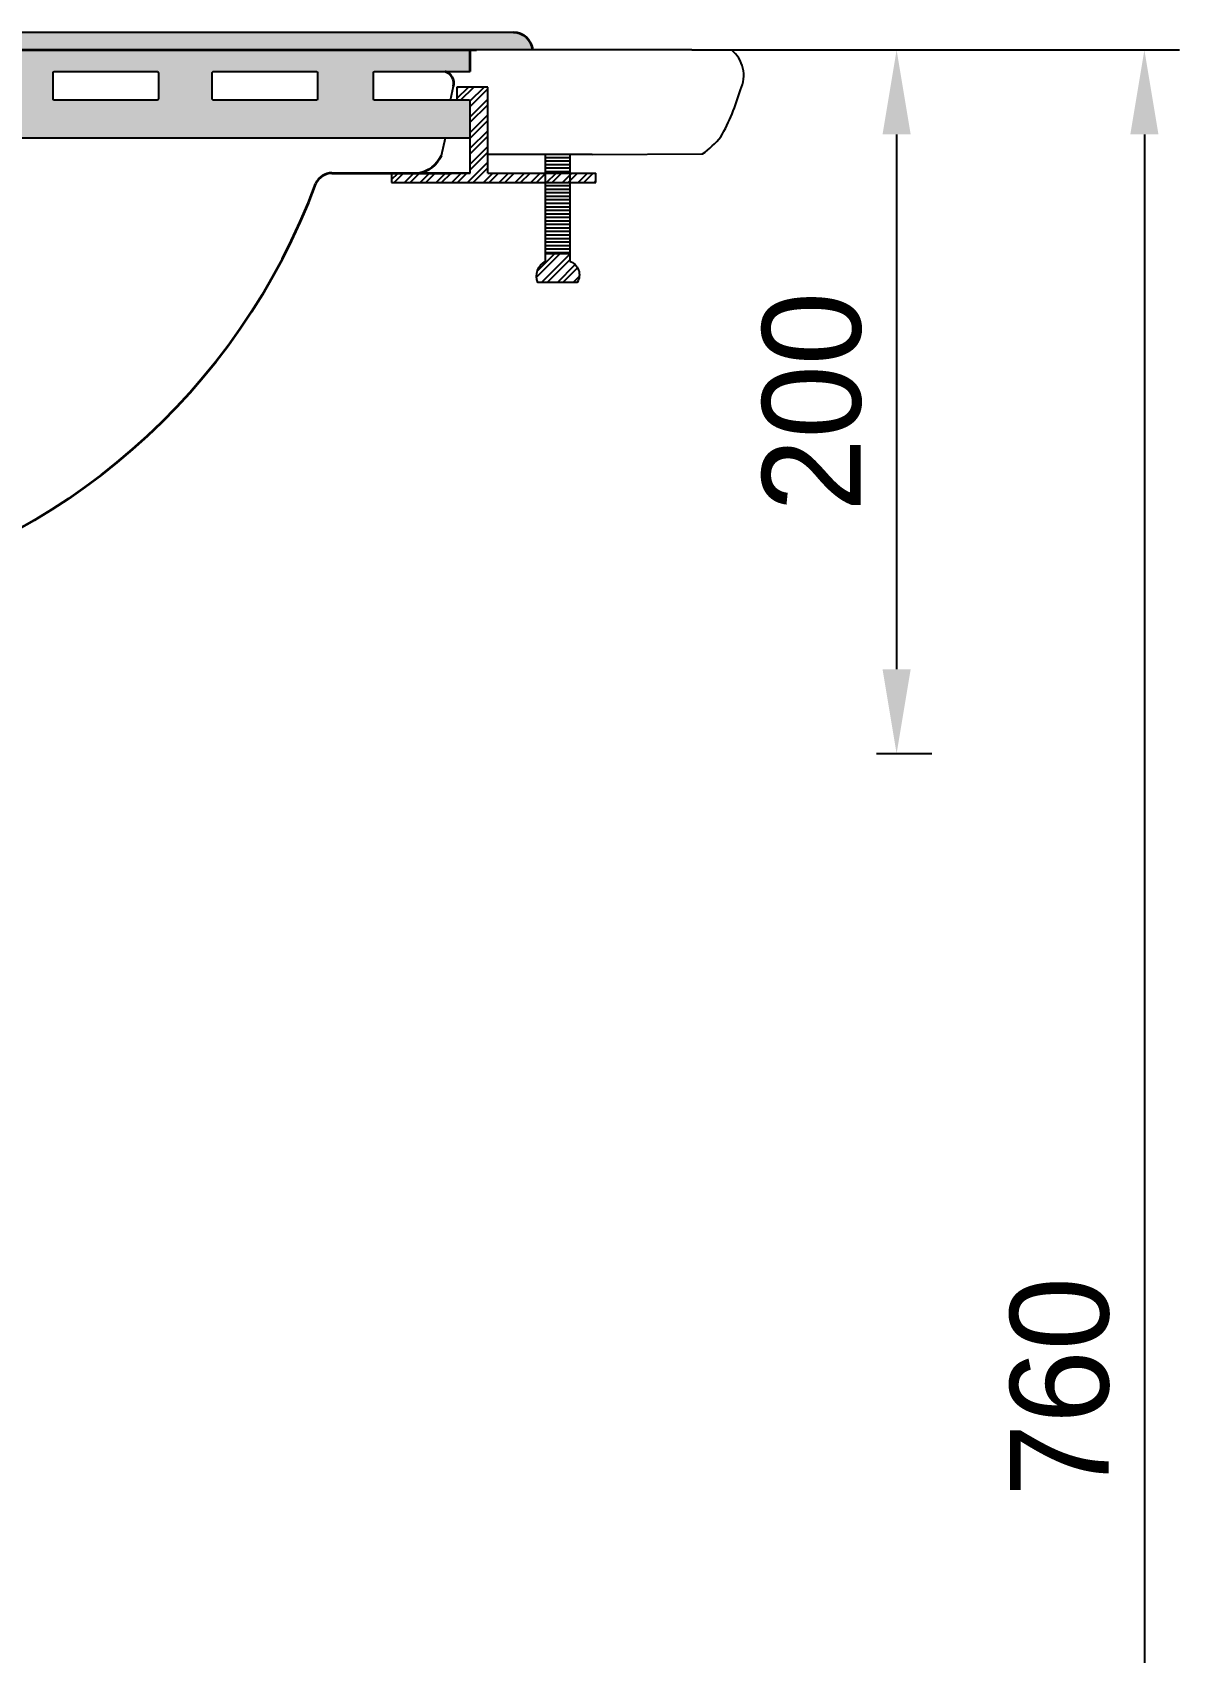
# Model space of a CAD drawing. Header units: millimetres. Extents: x 8119 to 10545, y -178 to 3253.
# Drawn here: x 9031.4 to 9357.4, y 914 to 1374.5 of the extents above; entities that cross this region are included whole.
import ezdxf

# ---------------------------------------------------------------- set-up
doc = ezdxf.new("R2010")
doc.units = ezdxf.units.MM
doc.header["$LTSCALE"] = 0.2
doc.layers.add('LINE', color=7, linetype='Continuous', lineweight=25)
doc.layers.add('OUTLINE', color=11, linetype='Continuous', lineweight=35)
doc.layers.add('YA', color=7, linetype='Continuous')
doc.styles.add('h', font='', dxfattribs={"height": 28})
doc.styles.get('h').set_extended_font_data('Haansoft Batang')
doc.dimstyles.new('AM_ISO$0', dxfattribs={"dimtxt": 28, "dimasz": 24, "dimexe": 10, "dimexo": 0, "dimgap": 10, "dimtad": 1, "dimdec": 0, "dimdsep": 46, "dimtxsty": 'h', "dimcen": -5, "dimclrd": 256, "dimclre": 256, "dimclrt": 256, "dimadec": 0, "dimazin": 2, "dimtp": 0.1, "dimtm": 0.1, "dimtfac": 0.71, "dimtdec": 0, "dimtmove": 0, "dimatfit": 3, "dimfxl": 0, "dimlwd": -1, "dimlwe": -1, "dimarcsym": 0})
pattern_1 = [(0, (0, 15), (0, 1), [])]
pattern_2 = [(45, (0, 15), (-2.245064, 2.245064), []), (45, (0, 16.5875), (-2.245064, 2.245064), [])]

# ---------------------------------------------------------------- blocks, each defined once
blk = doc.blocks.new('*D13')
at = {"layer": 'Defpoints', "color": 0}
for p in [(9271.2, 1369.54), (9271.2, 1169.54), (9276.94, 1169.54)]:
    blk.add_point(p, dxfattribs=at)
at = {"layer": 'LINE', "linetype": 'ByBlock'}
for p, q in [((9271.2, 1369.54), (9286.94, 1369.54)), ((9276.94, 1345.54), (9276.94, 1193.54)), ((9271.2, 1169.54), (9286.94, 1169.54))]:
    blk.add_line(p, q, dxfattribs=at)
at = {"layer": 'LINE'}
for points in [[(9272.94, 1345.54), (9280.94, 1345.54), (9276.94, 1369.54)], [(9272.94, 1193.54), (9280.94, 1193.54), (9276.94, 1169.54)]]:
    blk.add_solid(points, dxfattribs=at)
at = {"layer": 'LINE', "insert": (9252.94, 1269.54), "char_height": 28, "attachment_point": 5, "rotation": 90, "style": 'h'}
blk.add_mtext('200', dxfattribs=at)
blk = doc.blocks.new('*D14')
at = {"layer": 'Defpoints', "color": 0}
for p in [(9229.99, 1369.54), (9271.2, 609.54), (9347.36, 609.54)]:
    blk.add_point(p, dxfattribs=at)
at = {"layer": 'LINE', "linetype": 'ByBlock'}
for p, q in [((9229.99, 1369.54), (9357.36, 1369.54)), ((9347.36, 1345.54), (9347.36, 633.54)), ((9271.2, 609.54), (9357.36, 609.54))]:
    blk.add_line(p, q, dxfattribs=at)
at = {"layer": 'LINE'}
for points in [[(9343.36, 1345.54), (9351.36, 1345.54), (9347.36, 1369.54)], [(9343.36, 633.54), (9351.36, 633.54), (9347.36, 609.54)]]:
    blk.add_solid(points, dxfattribs=at)
at = {"layer": 'LINE', "insert": (9323.36, 989.54), "char_height": 28, "attachment_point": 5, "rotation": 90, "style": 'h'}
blk.add_mtext('760', dxfattribs=at)

msp = doc.modelspace()

# ---------------------------------------------------------------- hatches: boundary and pattern name
at = {"layer": 'LINE'}
h = msp.add_hatch(color=256, dxfattribs=at)
h.dxf.hatch_style = 1
h.paths.add_polyline_path([(9167.93, 1374.54), (8667.99, 1374.54, 0.379146), (8662.5, 1369.54), (8676.4, 1369.54), (9160.94, 1369.54), (9163.94, 1369.54), (9173.58, 1369.54, 0.386899)])
h = msp.add_hatch(color=256, dxfattribs=at)
h.dxf.hatch_style = 1
h.paths.add_polyline_path([(9155.79, 1355.24), (9155.49, 1355.24), (9128.75, 1355.24, -0.414214), (9128.25, 1355.74), (9128.25, 1362.95, -0.414214), (9128.75, 1363.45), (9155.79, 1363.45), (9155.79, 1369.54), (8680.29, 1369.54), (8680.29, 1363.45), (8699.67, 1363.45, -0.414214), (8700.17, 1362.95), (8700.17, 1355.74, -0.414214), (8699.67, 1355.24), (8680.59, 1355.24), (8680.29, 1355.24), (8680.29, 1344.54), (9155.79, 1344.54)])
h.paths.add_polyline_path([(8716.61, 1355.74), (8716.61, 1362.95, -0.414214), (8717.11, 1363.45), (8746.06, 1363.45, -0.414214), (8746.56, 1362.95), (8746.56, 1355.74, -0.414214), (8746.06, 1355.24), (8717.11, 1355.24, -0.414214)], flags=16)
h.paths.add_polyline_path([(8762.41, 1355.74), (8762.41, 1362.95, -0.414214), (8762.91, 1363.45), (8791.86, 1363.45, -0.414214), (8792.36, 1362.95), (8792.36, 1355.74, -0.414214), (8791.86, 1355.24), (8762.91, 1355.24, -0.414214)], flags=16)
h.paths.add_polyline_path([(8809.39, 1355.74), (8809.39, 1362.95, -0.414214), (8809.89, 1363.45), (8838.84, 1363.45, -0.414214), (8839.34, 1362.95), (8839.34, 1355.74, -0.414214), (8838.84, 1355.24), (8809.89, 1355.24, -0.414214)], flags=16)
h.paths.add_polyline_path([(8854.02, 1355.74), (8854.02, 1362.95, -0.414214), (8854.52, 1363.45), (8883.47, 1363.45, -0.414214), (8883.97, 1362.95), (8883.97, 1355.74, -0.414214), (8883.47, 1355.24), (8854.52, 1355.24, -0.414214)], flags=16)
h.paths.add_polyline_path([(8899.82, 1355.74), (8899.82, 1362.95, -0.414214), (8900.32, 1363.45), (8929.27, 1363.45, -0.414214), (8929.77, 1362.95), (8929.77, 1355.74, -0.414214), (8929.27, 1355.24), (8900.32, 1355.24, -0.414214)], flags=16)
h.paths.add_polyline_path([(8945.63, 1355.74), (8945.63, 1362.95, -0.414214), (8946.13, 1363.45), (8975.07, 1363.45, -0.414214), (8975.57, 1362.95), (8975.57, 1355.74, -0.414214), (8975.07, 1355.24), (8946.13, 1355.24, -0.414214)], flags=16)
h.paths.add_polyline_path([(8990.84, 1355.74), (8990.84, 1362.95, -0.414214), (8991.34, 1363.45), (9020.29, 1363.45, -0.414214), (9020.79, 1362.95), (9020.79, 1355.74, -0.414214), (9020.29, 1355.24), (8991.34, 1355.24, -0.414214)], flags=16)
h.paths.add_polyline_path([(9037.23, 1355.74), (9037.23, 1362.95, -0.414214), (9037.73, 1363.45), (9066.68, 1363.45, -0.414214), (9067.18, 1362.95), (9067.18, 1355.74, -0.414214), (9066.68, 1355.24), (9037.73, 1355.24, -0.414214)], flags=16)
h.paths.add_polyline_path([(9082.45, 1355.74), (9082.45, 1362.95, -0.414214), (9082.95, 1363.45), (9111.9, 1363.45, -0.414214), (9112.4, 1362.95), (9112.4, 1355.74, -0.414214), (9111.9, 1355.24), (9082.95, 1355.24, -0.414214)], flags=16)
h = msp.add_hatch(dxfattribs=at)
h.set_pattern_fill('STEEL', color=256)
h.set_pattern_definition(pattern_2)
h.paths.add_polyline_path([(9155.79, 1334.54), (9133.41, 1334.54), (9133.41, 1331.87), (9177.14, 1331.87), (9177.14, 1334.54), (9160.79, 1334.54), (9160.79, 1359.01), (9152.02, 1359.01), (9152.02, 1355.24), (9155.49, 1355.24), (9155.79, 1355.24)])
h = msp.add_hatch(dxfattribs=at)
h.set_pattern_fill('_USER', color=256, pattern_type=0)
h.set_pattern_definition(pattern_1)
h.paths.add_polyline_path([(9177.14, 1339.85), (9184.08, 1339.85), (9184.08, 1334.54), (9177.14, 1334.54)])
h = msp.add_hatch(dxfattribs=at)
h.set_pattern_fill('STEEL', color=256)
h.set_pattern_definition(pattern_2)
h.paths.add_polyline_path([(9184.08, 1331.87), (9184.08, 1334.54), (9177.14, 1334.54), (9177.14, 1331.87)])
h = msp.add_hatch(dxfattribs=at)
h.set_pattern_fill('_USER', color=256, pattern_type=0)
h.set_pattern_definition(pattern_1)
h.paths.add_polyline_path([(9177.14, 1331.87), (9184.08, 1331.87), (9184.08, 1311.61), (9177.14, 1311.61)])
h = msp.add_hatch(dxfattribs=at)
h.set_pattern_fill('STEEL', color=256)
h.set_pattern_definition(pattern_2)
h.paths.add_polyline_path([(9191.52, 1331.87), (9191.52, 1334.54), (9184.08, 1334.54), (9184.08, 1331.87)])
h = msp.add_hatch(dxfattribs=at)
h.set_pattern_fill('STEEL', color=256)
h.set_pattern_definition(pattern_2)
h.paths.add_polyline_path([(9177.14, 1311.61), (9177.14, 1309.47, 0.394585), (9175.02, 1303.48), (9186.21, 1303.48, 0.47148), (9184.08, 1309.51), (9184.08, 1311.61)])

# ---------------------------------------------------------------- linework, layer by layer
at = {"layer": 'LINE', "color": 0}
for p, q in [((8675.59, 1369.54), (9155.79, 1369.54)), ((8680.29, 1344.54), (9155.79, 1344.54))]:
    msp.add_line(p, q, dxfattribs=at)
at = {"layer": 'LINE'}
for p, q in [((9150.16, 1355.24), (9151.07, 1359.29)), ((9160.79, 1359.01), (9152.02, 1359.01)), ((9152.02, 1359.01), (9152.02, 1355.24)), ((9160.79, 1334.54), (9160.79, 1359.01)), ((9155.49, 1355.24), (9155.79, 1355.24)), ((9155.79, 1334.54), (9155.79, 1355.24)), ((9147.59, 1339.54), (9148.79, 1344.54)), ((9133.41, 1331.87), (9191.52, 1331.87)), ((9191.52, 1331.87), (9191.52, 1334.54))]:
    msp.add_line(p, q, dxfattribs=at)
at = {"layer": 'LINE', "color": 7, "lineweight": 0}
for p, q in [((9155.79, 1355.24), (9155.49, 1355.24)), ((9155.79, 1334.54), (9155.79, 1355.24))]:
    msp.add_line(p, q, dxfattribs=at)
at = {"layer": 'OUTLINE', "color": 0}
for p, q in [((8678.59, 1369.54), (9157.54, 1369.54)), ((9147.63, 1369.54), (9150.63, 1369.54)), ((9155.79, 1363.45), (9155.79, 1369.54)), ((9116.49, 1334.54), (9150.49, 1334.54))]:
    msp.add_line(p, q, dxfattribs=at)
for centre, radius, start, end in [((9168.01, 1368.94), 5.6, 6.1692, 89.2253), ((9147.5, 1360), 3.64, 348.6982, 71.6306), ((9139.61, 1343.19), 8.78, 279.9091, 335.4524), ((8937.24, 1396.31), 186.29, 282.6509, 339.672), ((9116.49, 1329.54), 5, 90, 155.7579)]:
    msp.add_arc(centre, radius, start, end, dxfattribs=at)
at = {"layer": 'YA', "color": 0}
for p, q in [((9168.08, 1374.54), (8667.99, 1374.54)), ((9218.79, 1369.54), (8606.08, 1369.54)), ((9218.79, 1369.54), (9229.99, 1369.54)), ((9190.47, 1339.87), (9160.79, 1339.87)), ((9177.14, 1309.47), (9177.14, 1339.85)), ((9184.08, 1339.85), (9184.08, 1309.51)), ((9155.79, 1334.54), (9133.41, 1334.54)), ((9133.41, 1334.54), (9133.41, 1331.87)), ((9133.41, 1331.87), (9160.61, 1331.87)), ((9150.49, 1334.54), (9155.79, 1334.54)), ((9160.79, 1334.54), (9191.52, 1334.54)), ((9184.08, 1311.61), (9177.14, 1311.61))]:
    msp.add_line(p, q, dxfattribs=at)
for points in [[(9190.47, 1339.87), (9221.79, 1339.98, 0.062445), (9227.02, 1344.87, 0.062241), (9232.55, 1358.26, 0.354618), (9229.99, 1369.54)], [(9155.49, 1355.24), (9128.75, 1355.24, -0.414214), (9128.25, 1355.74), (9128.25, 1362.95, -0.414214), (9128.75, 1363.45), (9155.79, 1363.45)], [(9184.08, 1309.51, -0.47148), (9186.21, 1303.48), (9175.02, 1303.48, -0.394585), (9177.14, 1309.47, -0.394585)]]:
    msp.add_lwpolyline(points, format="xyb", dxfattribs=at)
for points in [[(9037.73, 1363.45), (9066.68, 1363.45, -0.414214), (9067.18, 1362.95), (9067.18, 1355.74, -0.414214), (9066.68, 1355.24), (9037.73, 1355.24, -0.414214), (9037.23, 1355.74), (9037.23, 1362.95, -0.414214)], [(9082.95, 1363.45), (9111.9, 1363.45, -0.414214), (9112.4, 1362.95), (9112.4, 1355.74, -0.414214), (9111.9, 1355.24), (9082.95, 1355.24, -0.414214), (9082.45, 1355.74), (9082.45, 1362.95, -0.414214)]]:
    msp.add_lwpolyline(points, format="xyb", close=True, dxfattribs=at)

# ---------------------------------------------------------------- dimensions: what is measured, and where the dimension line sits
at = {"layer": 'LINE'}
for base, p1, p2, picture, middle in [((9347.36, 609.54), (9229.99, 1369.54), (9271.2, 609.54), '*D14', (9323.36, 989.54)), ((9276.94, 1169.54), (9271.2, 1369.54), (9271.2, 1169.54), '*D13', (9252.94, 1269.54))]:
    dim = msp.add_linear_dim(base=base, p1=p1, p2=p2, angle=90, dimstyle='AM_ISO$0', dxfattribs=at)
    dim.commit()
    dim.dimension.update_dxf_attribs({"geometry": picture, "text_midpoint": middle})

doc.saveas('drawing.dxf')
